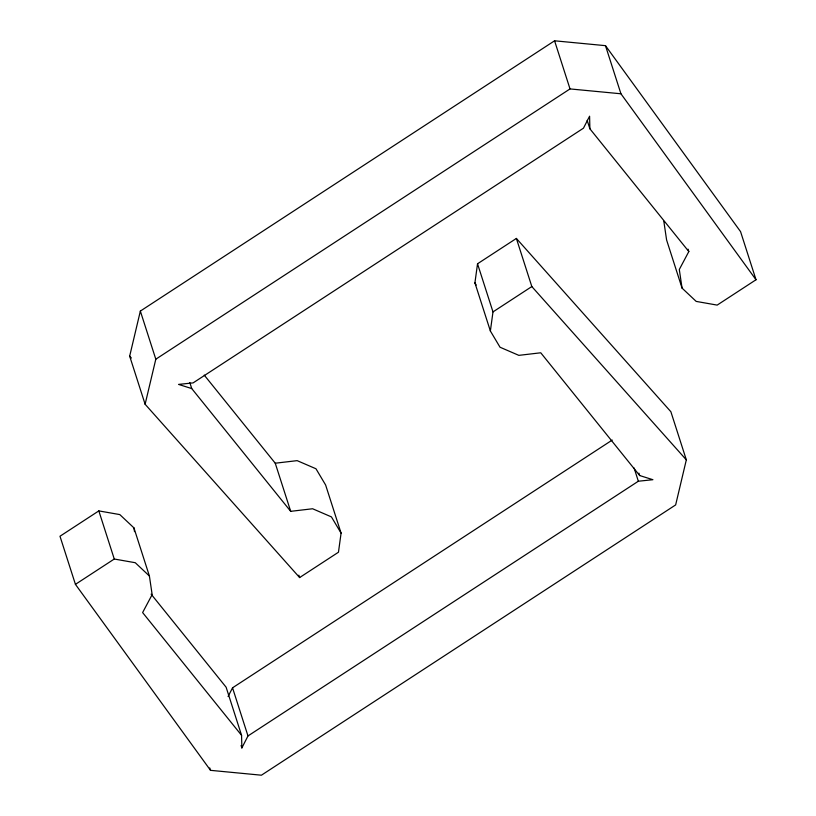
<?xml version="1.0" encoding="UTF-8"?>
<svg xmlns="http://www.w3.org/2000/svg" width="816" height="816" viewBox="0 0 816 816"><rect width="100%" height="100%" fill="white"/><g stroke="black" fill="none" stroke-linecap="round" stroke-linejoin="round"><path stroke-width="1.22" d="M204.235 375.105L275.247 463.213L297.157 460.642L315.976 468.772L325.625 485L341.078 533.123L338.467 552.218L299.625 577.565L145.115 404.257L129.673 356.133L140.352 311.08L554.574 40.8L605.482 45.665L740.571 231.642L756.014 279.755L717.172 305.102L696.191 301.41L682.054 288.109L666.601 239.986L663.847 221.371M474.922 282.877L477.533 263.782L516.375 238.435L670.885 411.743L686.327 459.867L675.648 504.92L261.426 775.2L210.518 770.335L75.429 584.358L59.986 536.245L98.828 510.898L119.809 514.59L133.946 527.891L149.399 576.014L152.153 594.629L142.616 612.571L241.567 735.328L241.862 747.925L247.982 735.94L638.347 481.226L652.912 479.706L639.693 475.544L540.753 352.787L518.843 355.358L500.024 347.228L490.375 331L474.922 282.877L476.207 285.039M490.375 331L492.986 311.906L477.533 263.782M145.115 404.257L155.805 359.203L140.352 311.08M228.082 696.527L232.54 687.817L612.235 440.059M688.061 249.145L688.826 251.552L679.3 269.494L682.054 288.109M155.805 359.203L570.017 88.924L620.935 93.779L756.014 279.755M75.429 584.358L114.271 559.021L135.262 562.714L149.399 576.014M492.986 311.906L531.828 286.559L516.375 238.435M189.822 382.561L191.75 388.579L290.7 511.336L312.61 508.756L331.418 516.895L341.078 533.123M191.75 388.579L178.541 384.407L193.096 382.898L583.46 128.183L589.591 116.198L589.886 128.795L688.826 251.552M531.828 286.559L686.327 459.867M129.673 356.133L131.356 358.03M151.113 594.15L226.114 687.205L241.567 735.328M605.482 45.665L620.935 93.779M587.183 120.37L589.886 128.795M554.574 40.8L570.017 88.924M638.928 473.137L639.693 475.544M634.103 467.996L638.347 481.226M275.247 463.213L290.7 511.336M298.85 575.158L299.625 577.565M232.54 687.817L247.982 735.94M241.087 745.518L241.862 747.925M209.743 767.927L210.518 770.335M98.828 510.898L114.271 559.021M133.946 527.891L134.497 531.614"/></g></svg>
